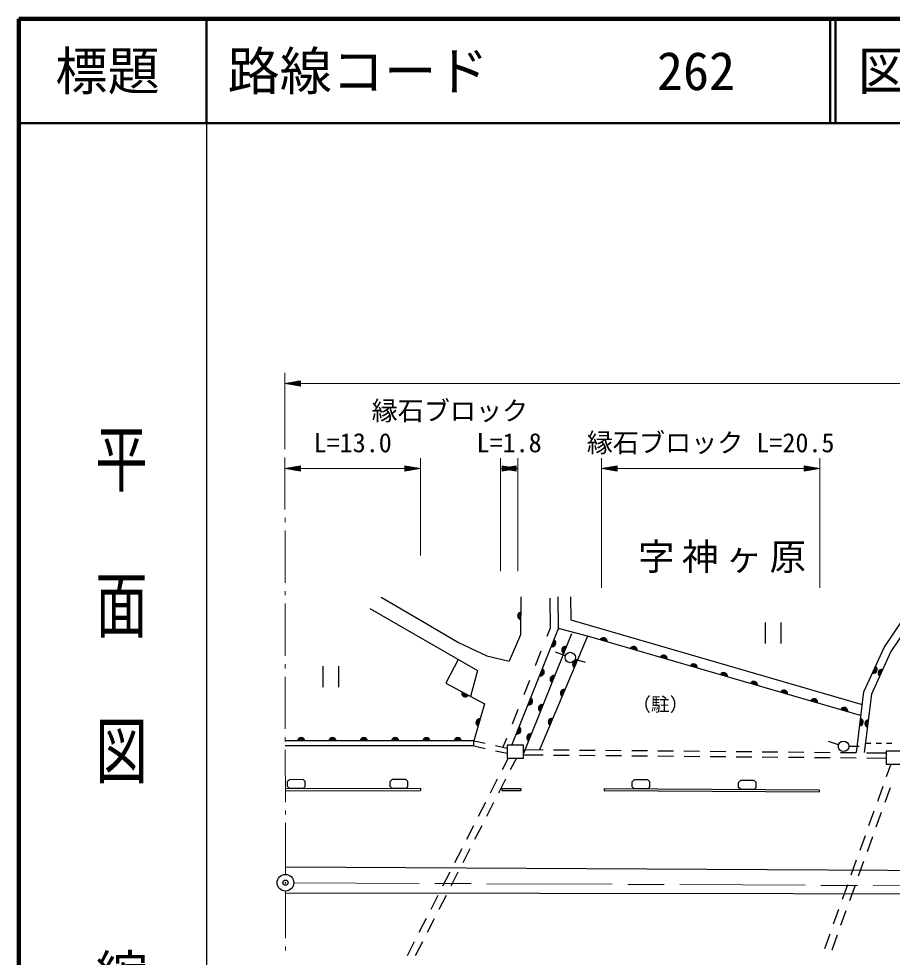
# Model space of a CAD drawing. Units: millimetres, scale not verified. Extents: x 40000 to 680000, y 20000 to 380000.
# Drawn here: x 40000 to 123683, y 290130 to 380000 of the extents above; entities that cross this region are included whole.
import ezdxf
from ezdxf.enums import TextEntityAlignment as Align

# ---------------------------------------------------------------- set-up
doc = ezdxf.new("R2010")
doc.units = ezdxf.units.MM
doc.header["$LTSCALE"] = 1000
doc.header["$PDMODE"] = 32
doc.header["$PDSIZE"] = 500
doc.linetypes.add('CHAIN', pattern=[18.5, 12, -1.5, 3.5, -1.5])
for name, color, linetype, lineweight in [('M-BGD', 7, 'Continuous', 25), ('M-BGD-HTXT', 7, 'Continuous', 13), ('M-BMK', 2, 'CHAIN', 13), ('M-BMK-SRVR', 3, 'Continuous', 25), ('M-STR-HTXT', 7, 'Continuous', 13), ('M-STR-STRD', 7, 'Continuous', 25), ('M-TTL', 2, 'Continuous', 140), ('M-TTL-BAND', 7, 'Continuous', 25), ('M-TTL-LINE', 7, 'Continuous', 50)]:
    doc.layers.add(name, color=color, linetype=linetype, lineweight=lineweight)
for name, color, linetype in [('M-BGD-TXT', 7, 'Continuous'), ('M-OTRS', 6, 'Continuous'), ('M-TTL-TXT', 7, 'Continuous')]:
    doc.layers.add(name, color=color, linetype=linetype)
doc.styles.add('@ＭＳ ゴシック', font='')
doc.styles.add('ＭＳ ゴシック', font='')
doc.styles.get('@ＭＳ ゴシック').set_extended_font_data('@MS Gothic')
doc.styles.get('ＭＳ ゴシック').set_extended_font_data('MS Gothic')

msp = doc.modelspace()

# ---------------------------------------------------------------- linework, layer by layer
at = {"layer": 'M-BGD'}
for p, q in [((90884, 324520), (90908, 321647)), ((92911, 322393), (92892, 324642)), ((122898, 319780), (126603, 325298)), ((127225, 324879), (123555, 319414)), ((120822, 314298), (92911, 322393)), ((111499, 322188), (111499, 320188)), ((112999, 322188), (112999, 320188)), ((87250, 310443), (91719, 321598)), ((92940, 321109), (88351, 309653)), ((90908, 321647), (90584, 320830)), ((90031, 319435), (89478, 318041)), ((92365, 319000), (91421, 319330)), ((120976, 315530), (122898, 319780)), ((123555, 319414), (121706, 315324)), ((93312, 318680), (94263, 318371)), ((69121, 318003), (69121, 316003)), ((70621, 318003), (70621, 316003)), ((88926, 316646), (88373, 315252)), ((120253, 309750), (120976, 315530)), ((121706, 315324), (121005, 309721)), ((87821, 313857), (87268, 312463)), ((86715, 311068), (86391, 310250)), ((83583, 310365), (65533, 310365)), ((83583, 310365), (83583, 310865)), ((83583, 310865), (84696, 310621)), ((83583, 310365), (84696, 310121)), ((85673, 310408), (86786, 310164)), ((88351, 310443), (86786, 310443)), ((86786, 310443), (86786, 309205)), ((88351, 309205), (88351, 310443)), ((118541, 310480), (117590, 310789)), ((119517, 310328), (120516, 310334)), ((121120, 310642), (121648, 310640)), ((122148, 310639), (122648, 310638)), ((123148, 310637), (123648, 310636)), ((85673, 309908), (86786, 309664)), ((86884, 309205), (86303, 308069)), ((86786, 309205), (88351, 309205)), ((87670, 309205), (87089, 308068)), ((88346, 309522), (90236, 309504)), ((88351, 310022), (90228, 310004)), ((91228, 309995), (92728, 309981)), ((91236, 309495), (92736, 309481)), ((93728, 309972), (95228, 309958)), ((93736, 309472), (95236, 309458)), ((96228, 309949), (97728, 309936)), ((96236, 309449), (97736, 309435)), ((98727, 309926), (100227, 309913)), ((98736, 309426), (100236, 309412)), ((101227, 309903), (102727, 309890)), ((101236, 309403), (102736, 309389)), ((103727, 309880), (105227, 309867)), ((103736, 309380), (105236, 309366)), ((106227, 309857), (107727, 309844)), ((106236, 309357), (107736, 309343)), ((108727, 309834), (110227, 309821)), ((108736, 309334), (110236, 309320)), ((111227, 309811), (112727, 309798)), ((111236, 309311), (112735, 309298)), ((113727, 309788), (115227, 309775)), ((113735, 309288), (115235, 309275)), ((116227, 309765), (117727, 309752)), ((116235, 309265), (117735, 309252)), ((118727, 309742), (120227, 309729)), ((118735, 309242), (120235, 309229)), ((121227, 309719), (123103, 309702)), ((121235, 309219), (123125, 309202)), ((124668, 309853), (123103, 309853)), ((123103, 309853), (123103, 308615)), ((123103, 308615), (124668, 308615)), ((123543, 308615), (123110, 307410)), ((65941, 307134), (65741, 306948)), ((65742, 306465), (65741, 306948)), ((65943, 306279), (65742, 306465)), ((67243, 307137), (65941, 307134)), ((67243, 307137), (67443, 306951)), ((67245, 306282), (67444, 306468)), ((67444, 306468), (67443, 306951)), ((75777, 307156), (75578, 306969)), ((75579, 306486), (75578, 306969)), ((75779, 306301), (75579, 306486)), ((77079, 307159), (75777, 307156)), ((77079, 307159), (77280, 306973)), ((77081, 306304), (77281, 306490)), ((77281, 306490), (77280, 306973)), ((85848, 307179), (85165, 305843)), ((86633, 307178), (85950, 305842)), ((98758, 306458), (98761, 306941)), ((98957, 306271), (98758, 306458)), ((98962, 307125), (98761, 306941)), ((100264, 307117), (98962, 307125)), ((100264, 307117), (100463, 306930)), ((100460, 306447), (100463, 306930)), ((108947, 306396), (108950, 306879)), ((109151, 307064), (108950, 306879)), ((110453, 307056), (109151, 307064)), ((110453, 307056), (110652, 306869)), ((110649, 306386), (110652, 306869)), ((122772, 306469), (122265, 305057)), ((67245, 306282), (65943, 306279)), ((77081, 306304), (75779, 306301)), ((100259, 306263), (98957, 306271)), ((100259, 306263), (100460, 306447)), ((109146, 306209), (108947, 306396)), ((110448, 306201), (109146, 306209)), ((110448, 306201), (110649, 306386)), ((123474, 306351), (122967, 304939)), ((84709, 304953), (84026, 303617)), ((85495, 304952), (84812, 303616)), ((121927, 304116), (121420, 302705)), ((122629, 303998), (122121, 302586)), ((83571, 302727), (82888, 301392)), ((84357, 302726), (83674, 301391)), ((121082, 301763), (120575, 300352)), ((121783, 301645), (121276, 300233)), ((82433, 300501), (81750, 299166)), ((83218, 300500), (82535, 299165)), ((120237, 299411), (119730, 297999)), ((120938, 299292), (120431, 297881)), ((81294, 298275), (80611, 296940)), ((82080, 298275), (81397, 296939)), ((119392, 297058), (118885, 295646)), ((120093, 296939), (119586, 295528)), ((80156, 296050), (79473, 294714)), ((80942, 296049), (80259, 294713)), ((118546, 294705), (118039, 293293)), ((119248, 294587), (118741, 293175)), ((79018, 293824), (78335, 292488)), ((79803, 293823), (79120, 292488)), ((117701, 292352), (117194, 290941)), ((118403, 292234), (117895, 290822)), ((77879, 291598), (77196, 290263)), ((78665, 291597), (77982, 290262))]:
    msp.add_line(p, q, dxfattribs=at)
for points in [[(74718, 324604), (79108, 322055), (82145, 320281), (84850, 318996), (86978, 318486)], [(88105, 324637), (88058, 320993), (86978, 318486)], [(94485, 320877), (91719, 321598), (91693, 324632)], [(73629, 323524), (83938, 317582), (83273, 315106)], [(120634, 313292), (94485, 320877), (89896, 310003)], [(82102, 318641), (80901, 316363), (84625, 314390), (83583, 310865), (65533, 310865)]]:
    msp.add_lwpolyline(points, dxfattribs=at)
for centre in [(92836, 318834), (119017, 310325)]:
    msp.add_circle(centre, 500, dxfattribs=at)
for centre, radius, start, end in [((88136, 322814), 354, 98.06289, 260.46807), ((88136, 322814), 283, 100.28693, 258.24403), ((88136, 322814), 212, 104.03325, 254.4977), ((88136, 322814), 142, 111.74498, 246.78597), ((88136, 322814), 100, 122.06265, 236.46831), ((88136, 322814), 100, 122.06265, 236.46831), ((91108, 320218), 354, 256.96729, 59.37247), ((91108, 320218), 283, 259.19133, 57.14843), ((91108, 320218), 212, 262.93766, 53.4021), ((91108, 320218), 142, 270.64939, 45.69037), ((91108, 320218), 100, 280.96705, 35.37271), ((91108, 320218), 100, 280.96705, 35.37271), ((96020, 320376), 354, 352.62212, 155.02729), ((96020, 320376), 283, 354.84615, 152.80325), ((96020, 320376), 212, 358.59248, 149.05693), ((96020, 320376), 142, 6.30421, 141.3452), ((96020, 320376), 100, 16.62187, 131.02754), ((96020, 320376), 100, 16.62187, 131.02754), ((92369, 319538), 354, 76.96729, 239.37247), ((92369, 319538), 283, 79.19133, 237.14843), ((92369, 319538), 212, 82.93766, 233.4021), ((92369, 319538), 142, 90.64939, 225.69037), ((92369, 319538), 100, 100.96705, 215.37271), ((92369, 319538), 100, 100.96705, 215.37271), ((98901, 319540), 354, 352.62212, 155.02729), ((98901, 319540), 283, 354.84615, 152.80325), ((98901, 319540), 212, 358.59248, 149.05693), ((98901, 319540), 142, 6.30421, 141.3452), ((98901, 319540), 100, 16.62187, 131.02754), ((98901, 319540), 100, 16.62187, 131.02754), ((101782, 318704), 354, 352.62212, 155.02729), ((93407, 318183), 354, 75.91677, 238.32195), ((93407, 318183), 283, 78.14081, 236.09791), ((93407, 318183), 212, 81.88714, 232.35159), ((93407, 318183), 142, 89.59887, 224.63986), ((93407, 318183), 100, 99.91653, 214.32219), ((93407, 318183), 100, 99.91653, 214.32219), ((101782, 318704), 283, 354.84615, 152.80325), ((101782, 318704), 212, 358.59248, 149.05693), ((101782, 318704), 142, 6.30421, 141.3452), ((101782, 318704), 100, 16.62187, 131.02754), ((101782, 318704), 100, 16.62187, 131.02754), ((104663, 317869), 354, 352.62212, 155.02729), ((104663, 317869), 283, 354.84615, 152.80325), ((89992, 317433), 354, 256.96729, 59.37247), ((89992, 317433), 283, 259.19133, 57.14843), ((89992, 317433), 212, 262.93766, 53.4021), ((89992, 317433), 142, 270.64939, 45.69037), ((89992, 317433), 100, 280.96705, 35.37271), ((89992, 317433), 100, 280.96705, 35.37271), ((104663, 317869), 212, 358.59248, 149.05693), ((104663, 317869), 142, 6.30421, 141.3452), ((104663, 317869), 100, 16.62187, 131.02754), ((104663, 317869), 100, 16.62187, 131.02754), ((107545, 317033), 354, 352.62212, 155.02729), ((107545, 317033), 283, 354.84615, 152.80325), ((107545, 317033), 212, 358.59248, 149.05693), ((121888, 317677), 354, 254.46424, 56.86942), ((121888, 317677), 283, 256.68828, 54.64538), ((121888, 317677), 212, 260.43461, 50.89905), ((121888, 317677), 142, 268.14634, 43.18732), ((121888, 317677), 100, 278.464, 32.86966), ((121888, 317677), 100, 278.464, 32.86966), ((122680, 317347), 354, 74.46424, 236.86942), ((122680, 317347), 283, 76.68828, 234.64538), ((122680, 317347), 212, 80.43461, 230.89905), ((122680, 317347), 142, 88.14634, 223.18732), ((122680, 317347), 100, 98.464, 212.86966), ((122680, 317347), 100, 98.464, 212.86966), ((91253, 316753), 354, 76.96729, 239.37247), ((91253, 316753), 283, 79.19133, 237.14843), ((91253, 316753), 212, 82.93766, 233.4021), ((91253, 316753), 142, 90.64939, 225.69037), ((91253, 316753), 100, 100.96705, 215.37271), ((91253, 316753), 100, 100.96705, 215.37271), ((107545, 317033), 142, 6.30421, 141.3452), ((107545, 317033), 100, 16.62187, 131.02754), ((107545, 317033), 100, 16.62187, 131.02754), ((110426, 316197), 354, 352.62212, 155.02729), ((110426, 316197), 283, 354.84615, 152.80325), ((110426, 316197), 212, 358.59248, 149.05693), ((82789, 315424), 354, 160.88447, 323.28965), ((82789, 315424), 283, 163.10851, 321.06561), ((82789, 315424), 212, 166.85484, 317.31929), ((92241, 315419), 354, 75.91677, 238.32195), ((92241, 315419), 283, 78.14081, 236.09791), ((92241, 315419), 212, 81.88714, 232.35159), ((92241, 315419), 142, 89.59887, 224.63986), ((92241, 315419), 100, 99.91653, 214.32219), ((92241, 315419), 100, 99.91653, 214.32219), ((110426, 316197), 142, 6.30421, 141.3452), ((110426, 316197), 100, 16.62187, 131.02754), ((110426, 316197), 100, 16.62187, 131.02754), ((113307, 315361), 354, 352.62212, 155.02729), ((113307, 315361), 283, 354.84615, 152.80325), ((113307, 315361), 212, 358.59248, 149.05693), ((113307, 315361), 142, 6.30421, 141.3452), ((113307, 315361), 100, 16.62187, 131.02754), ((113307, 315361), 100, 16.62187, 131.02754), ((82789, 315424), 142, 174.56657, 309.60756), ((82789, 315424), 100, 184.88423, 299.28989), ((82789, 315424), 100, 184.88423, 299.28989), ((88877, 314648), 354, 256.96729, 59.37247), ((88877, 314648), 283, 259.19133, 57.14843), ((88877, 314648), 212, 262.93766, 53.4021), ((88877, 314648), 142, 270.64939, 45.69037), ((88877, 314648), 100, 280.96705, 35.37271), ((88877, 314648), 100, 280.96705, 35.37271), ((116188, 314526), 354, 352.62212, 155.02729), ((116188, 314526), 283, 354.84615, 152.80325), ((116188, 314526), 212, 358.59248, 149.05693), ((116188, 314526), 142, 6.30421, 141.3452), ((116188, 314526), 100, 16.62187, 131.02754), ((116188, 314526), 100, 16.62187, 131.02754), ((90138, 313969), 354, 76.96729, 239.37247), ((90138, 313969), 283, 79.19133, 237.14843), ((90138, 313969), 212, 82.93766, 233.4021), ((90138, 313969), 142, 90.64939, 225.69037), ((90138, 313969), 100, 100.96705, 215.37271), ((90138, 313969), 100, 100.96705, 215.37271), ((119070, 313690), 354, 352.62212, 155.02729), ((119070, 313690), 283, 354.84615, 152.80325), ((119070, 313690), 212, 358.59248, 149.05693), ((119070, 313690), 142, 6.30421, 141.3452), ((119070, 313690), 100, 16.62187, 131.02754), ((119070, 313690), 100, 16.62187, 131.02754), ((84156, 312612), 354, 82.32986, 244.73504), ((84156, 312612), 283, 84.5539, 242.511), ((84156, 312612), 212, 88.30023, 238.76468), ((84156, 312612), 142, 96.01196, 231.05295), ((91074, 312655), 354, 75.91677, 238.32195), ((91074, 312655), 283, 78.14081, 236.09791), ((91074, 312655), 212, 81.88714, 232.35159), ((91074, 312655), 142, 89.59887, 224.63986), ((91074, 312655), 100, 99.91653, 214.32219), ((91074, 312655), 100, 99.91653, 214.32219), ((120561, 312647), 354, 271.66635, 74.07153), ((120561, 312647), 283, 273.89039, 71.84749), ((120561, 312647), 212, 277.63672, 68.10117), ((120561, 312647), 142, 285.34845, 60.38944), ((121409, 312516), 354, 91.66635, 254.07153), ((121409, 312516), 283, 93.89039, 251.84749), ((84156, 312612), 100, 106.32962, 220.73528), ((84156, 312612), 100, 106.32962, 220.73528), ((87761, 311863), 354, 256.96729, 59.37247), ((87761, 311863), 283, 259.19133, 57.14843), ((87761, 311863), 212, 262.93766, 53.4021), ((87761, 311863), 142, 270.64939, 45.69037), ((87761, 311863), 100, 280.96705, 35.37271), ((87761, 311863), 100, 280.96705, 35.37271), ((120561, 312647), 100, 295.66611, 50.07177), ((120561, 312647), 100, 295.66611, 50.07177), ((121409, 312516), 212, 97.63672, 248.10117), ((121409, 312516), 142, 105.34845, 240.38944), ((121409, 312516), 100, 115.66611, 230.07177), ((121409, 312516), 100, 115.66611, 230.07177), ((67058, 310811), 354, 8.79743, 171.20261), ((67058, 310811), 283, 11.02147, 168.97857), ((67058, 310811), 212, 14.76779, 165.23224), ((67058, 310811), 142, 22.47952, 157.52051), ((70058, 310811), 354, 8.79743, 171.20261), ((70058, 310811), 283, 11.02147, 168.97857), ((70058, 310811), 212, 14.76779, 165.23224), ((70058, 310811), 142, 22.47952, 157.52051), ((73058, 310811), 354, 8.79743, 171.20261), ((73058, 310811), 283, 11.02147, 168.97857), ((73058, 310811), 212, 14.76779, 165.23224), ((73058, 310811), 142, 22.47952, 157.52051), ((76058, 310811), 354, 8.79743, 171.20261), ((76058, 310811), 283, 11.02147, 168.97857), ((76058, 310811), 212, 14.76779, 165.23224), ((76058, 310811), 142, 22.47952, 157.52051), ((79058, 310811), 354, 8.79743, 171.20261), ((79058, 310811), 283, 11.02147, 168.97857), ((79058, 310811), 212, 14.76779, 165.23224), ((79058, 310811), 142, 22.47952, 157.52051), ((82058, 310811), 354, 8.79743, 171.20261), ((82058, 310811), 283, 11.02147, 168.97857), ((82058, 310811), 212, 14.76779, 165.23224), ((82058, 310811), 142, 22.47952, 157.52051), ((89022, 311184), 354, 76.96729, 239.37247), ((89022, 311184), 283, 79.19133, 237.14843), ((89022, 311184), 212, 82.93766, 233.4021), ((89022, 311184), 142, 90.64939, 225.69037), ((89022, 311184), 100, 100.96705, 215.37271), ((89022, 311184), 100, 100.96705, 215.37271), ((67058, 310811), 100, 32.79719, 147.20285), ((67058, 310811), 100, 32.79719, 147.20285), ((70058, 310811), 100, 32.79719, 147.20285), ((70058, 310811), 100, 32.79719, 147.20285), ((73058, 310811), 100, 32.79719, 147.20285), ((73058, 310811), 100, 32.79719, 147.20285), ((76058, 310811), 100, 32.79719, 147.20285), ((76058, 310811), 100, 32.79719, 147.20285), ((79058, 310811), 100, 32.79719, 147.20285), ((79058, 310811), 100, 32.79719, 147.20285), ((82058, 310811), 100, 32.79719, 147.20285), ((82058, 310811), 100, 32.79719, 147.20285)]:
    msp.add_arc(centre, radius, start, end, dxfattribs=at)
at = {"layer": 'M-BGD-HTXT'}
for p, q in [((65497, 339994), (65491, 344921)), ((65499, 338794), (65498, 339194)), ((65506, 332994), (65499, 337994)), ((65507, 331794), (65507, 332194)), ((65514, 325994), (65508, 330994)), ((65516, 324794), (65515, 325194)), ((65523, 318994), (65517, 323994)), ((65524, 317794), (65524, 318194)), ((65531, 311994), (65525, 316994)), ((65533, 310794), (65532, 311194)), ((65540, 304994), (65534, 309994)), ((65541, 303794), (65541, 304194)), ((65548, 298066), (65542, 302994)), ((65556, 291970), (65550, 296466)), ((65557, 290770), (65557, 291170))]:
    msp.add_line(p, q, dxfattribs=at)
at = {"layer": 'M-BMK'}
msp.add_line((66349, 297263), (165145, 296773), dxfattribs=at)
at = {"layer": 'M-BMK-SRVR'}
msp.add_circle((65549, 297266), 800, dxfattribs=at)
at = {"layer": 'M-OTRS'}
msp.add_point((65549, 297266), dxfattribs=at)
at = {"layer": 'M-STR-HTXT'}
for p, q in [((65501, 338937), (65501, 346081)), ((65501, 345081), (67001, 345331)), ((67001, 345131), (65801, 345131)), ((66101, 345181), (67001, 345181)), ((67001, 345231), (66401, 345231)), ((66701, 345281), (67001, 345281)), ((67001, 344831), (67001, 345331)), ((65501, 345081), (67001, 344831)), ((65501, 345081), (67001, 345081)), ((67001, 345031), (65801, 345031)), ((66101, 344981), (67001, 344981)), ((67001, 344931), (66401, 344931)), ((66701, 344881), (67001, 344881)), ((67001, 345081), (219231, 345081)), ((78474, 328612), (78474, 337937)), ((86156, 327115), (86156, 337937)), ((87802, 327115), (87802, 337937)), ((95833, 325519), (95833, 337937)), ((116734, 325519), (116734, 337937)), ((65501, 336937), (67001, 337187)), ((66101, 337037), (67001, 337037)), ((67001, 337087), (66401, 337087)), ((66701, 337137), (67001, 337137)), ((67001, 336687), (67001, 337187)), ((78474, 336937), (76974, 337187)), ((76974, 337187), (76974, 336687)), ((77274, 337137), (76974, 337137)), ((76974, 337087), (77574, 337087)), ((77874, 337037), (76974, 337037)), ((86156, 336937), (87656, 337187)), ((87802, 336937), (86302, 337187)), ((86302, 337187), (86302, 336687)), ((86602, 337137), (86302, 337137)), ((86302, 337087), (86902, 337087)), ((87202, 337037), (86302, 337037)), ((86756, 337037), (87656, 337037)), ((87656, 337087), (87056, 337087)), ((87356, 337137), (87656, 337137)), ((87656, 336687), (87656, 337187)), ((95833, 336937), (97333, 337187)), ((96433, 337037), (97333, 337037)), ((97333, 337087), (96733, 337087)), ((97033, 337137), (97333, 337137)), ((97333, 336687), (97333, 337187)), ((116734, 336937), (115234, 337187)), ((115234, 337187), (115234, 336687)), ((115534, 337137), (115234, 337137)), ((115234, 337087), (115834, 337087)), ((116134, 337037), (115234, 337037)), ((65501, 336937), (67001, 336687)), ((65501, 336937), (67001, 336937)), ((67001, 336987), (65801, 336987)), ((67001, 336887), (65801, 336887)), ((66101, 336837), (67001, 336837)), ((67001, 336787), (66401, 336787)), ((66701, 336737), (67001, 336737)), ((67001, 336937), (76974, 336937)), ((76974, 336987), (78174, 336987)), ((78474, 336937), (76974, 336687)), ((78474, 336937), (76974, 336937)), ((76974, 336887), (78174, 336887)), ((77874, 336837), (76974, 336837)), ((76974, 336787), (77574, 336787)), ((77274, 336737), (76974, 336737)), ((86156, 336937), (87656, 336687)), ((86156, 336937), (87656, 336937)), ((86302, 336987), (87502, 336987)), ((87802, 336937), (86302, 336687)), ((87802, 336937), (86302, 336937)), ((86302, 336887), (87502, 336887)), ((87202, 336837), (86302, 336837)), ((86302, 336787), (86902, 336787)), ((86602, 336737), (86302, 336737)), ((87656, 336987), (86456, 336987)), ((87656, 336887), (86456, 336887)), ((86756, 336837), (87656, 336837)), ((87656, 336787), (87056, 336787)), ((87356, 336737), (87656, 336737)), ((95833, 336937), (97333, 336687)), ((95833, 336937), (97333, 336937)), ((97333, 336987), (96133, 336987)), ((97333, 336887), (96133, 336887)), ((96433, 336837), (97333, 336837)), ((97333, 336787), (96733, 336787)), ((97033, 336737), (97333, 336737)), ((97333, 336937), (115234, 336937)), ((115234, 336987), (116434, 336987)), ((116734, 336937), (115234, 336687)), ((116734, 336937), (115234, 336937)), ((115234, 336887), (116434, 336887)), ((116134, 336837), (115234, 336837)), ((115234, 336787), (115834, 336787)), ((115534, 336737), (115234, 336737))]:
    msp.add_line(p, q, dxfattribs=at)
at = {"layer": 'M-STR-STRD'}
for p, q in [((65538, 306278), (78497, 306307)), ((65539, 306078), (78497, 306107)), ((78497, 306307), (78497, 306107)), ((86270, 306288), (88089, 306288)), ((86270, 306288), (86270, 306088)), ((86270, 306088), (88089, 306088)), ((88089, 306288), (88089, 306088)), ((96073, 306288), (96072, 306088)), ((96072, 306088), (116691, 305964)), ((96073, 306288), (116693, 306164)), ((116693, 306164), (116691, 305964))]:
    msp.add_line(p, q, dxfattribs=at)
for points in [[(65547, 298779), (192466, 298093), (222294, 295886), (232774, 295856)], [(222293, 295386), (162866, 296131), (65551, 296273)]]:
    msp.add_lwpolyline(points, dxfattribs=at)
at = {"layer": 'M-TTL'}
for p, q in [((40000, 380000), (40000, 20000)), ((680000, 380000), (40000, 380000))]:
    msp.add_line(p, q, dxfattribs=at)
at = {"layer": 'M-TTL-BAND'}
msp.add_line((58000, 370000), (58000, 20000), dxfattribs=at)
at = {"layer": 'M-TTL-LINE'}
for p, q in [((58000, 380000), (58000, 370000)), ((117750, 380000), (117750, 370000)), ((118250, 380000), (118250, 370000)), ((40000, 370000), (680000, 370000))]:
    msp.add_line(p, q, dxfattribs=at)

# ---------------------------------------------------------------- texts
at = {"layer": 'M-BGD', "style": 'ＭＳ ゴシック'}
msp.add_text('（駐）', height=1320, dxfattribs=at).set_placement((98767, 313286), align=Align.BOTTOM_LEFT)
at = {"layer": 'M-BGD-TXT', "insert": (107728, 326918), "char_height": 2566, "attachment_point": 8, "style": 'ＭＳ ゴシック'}
msp.add_mtext('\\T1.2;字神ヶ原', dxfattribs=at)
at = {"layer": 'M-STR-HTXT', "style": 'ＭＳ ゴシック'}
for s, p in [('縁石ブロック', (81306, 340991)), ('縁石ブロック L=20.5', (106283, 337937)), ('L=13.0', (71994, 337937)), ('L=1.8', (86979, 337937))]:
    msp.add_text(s, height=1833, dxfattribs=at).set_placement(p, align=Align.BOTTOM_CENTER)
at = {"layer": 'M-TTL-BAND', "style": '@ＭＳ ゴシック', "width": 1.4}
msp.add_text('平  面  図', height=3666, rotation=270, dxfattribs=at).set_placement((49777, 306475), align=Align.MIDDLE_RIGHT)
at = {"layer": 'M-TTL-BAND', "style": '@ＭＳ ゴシック'}
msp.add_text('縮尺千分の一', height=3666, rotation=270, dxfattribs=at).set_placement((49777, 261030), align=Align.MIDDLE_RIGHT)
at = {"layer": 'M-TTL-TXT', "style": 'ＭＳ ゴシック'}
msp.add_text('標題', height=3666, dxfattribs=at).set_placement((48500, 375000), align=Align.MIDDLE_CENTER)
for s, p in [('路線コード', (60000, 375000)), ('262', (101142, 375000)), ('図面コード', (120380, 375000))]:
    msp.add_text(s, height=3666, dxfattribs=at).set_placement(p, align=Align.MIDDLE_LEFT)

doc.saveas('drawing.dxf')
